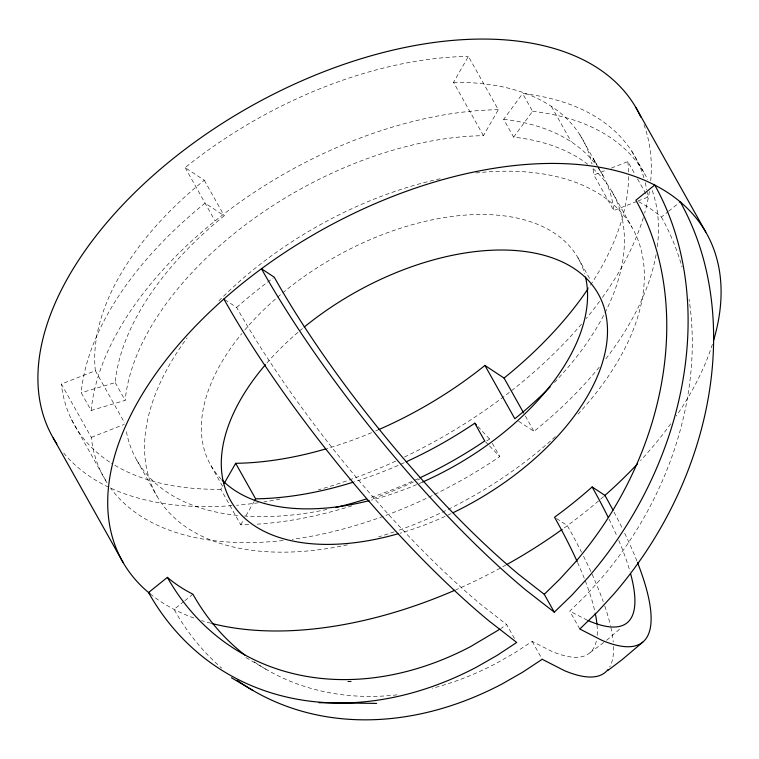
<?xml version="1.0" encoding="UTF-8"?>
<svg xmlns="http://www.w3.org/2000/svg" width="759" height="759" viewBox="0 0 759 759"><rect width="100%" height="100%" fill="white"/><g stroke="black" fill="none" stroke-linecap="round" stroke-linejoin="round"><path stroke-width="0.57" stroke-dasharray="3.79 2.85" d="M248.734 524.602A310.127 176.989 -29.3 0 1 240.764 524.82L220.822 489.28L223.108 485.286M483.445 135.681L453.531 82.38L468.388 56.403L498.293 109.704L483.445 135.681A272.908 155.756 -29.3 0 0 125.169 400.363L91.165 410.486L81.194 392.726A310.127 176.989 -29.3 0 1 205.091 203.156L224.228 215.784A272.908 155.756 -29.3 0 0 115.197 382.602L81.194 392.726M240.764 524.82L243.62 519.82M245.907 515.826L253.904 501.841M587.864 164.352A272.908 155.756 -29.3 0 0 513.634 137.104L503.663 119.334L522.628 93.556A310.127 176.989 -29.3 0 1 644.144 178.593M513.634 137.104L532.6 111.326L522.628 93.556M579.81 629.021L569.772 611.147L585.502 595.796L600.416 579.449A309.131 243.516 -56.6 0 0 689.039 299.198M606.602 640.321L620.767 628.205M183.934 601.422L174.058 609.373A334.017 263.117 -56.6 0 0 221.694 668.138M184.835 600.701L192.909 594.193M638.699 201.685A310.127 176.989 -29.3 0 1 661.393 217.065L667.673 211.998M668.575 211.277L680.244 201.885M603.775 642.465L589.458 653.138M514.469 638.48L506.661 624.581L501.149 628.357M596.327 641.127A309.131 71.669 51.2 0 1 552.097 651.507L532.173 641.412L514.365 653.063L496.101 663.423A309.131 243.516 -56.6 0 1 432.402 688.242M71.479 419.509L107.142 483.028A310.127 176.989 -29.3 0 1 91.279 437.364L61.375 384.063L95.359 370.715A272.908 155.756 -29.3 0 1 204.285 180.253L185.149 167.625A310.127 176.989 -29.3 0 1 468.388 56.403M636.81 201.467L613.794 210.509L593.851 174.968L607.01 169.807M611.393 168.081L627.835 161.629L635.245 174.826M637.911 201.031L647.778 197.16A310.127 176.989 -29.3 0 0 647.066 191.847M91.279 437.364L124.172 424.452M347.831 681.259L352.461 681.772L347.85 681.231M587.371 620.245L569.772 611.147M245.982 657.56L265.954 669.267M518.663 421.264L533.966 431.368A310.127 176.989 -29.3 0 0 599.866 366.426M224.844 299.672L236.656 307.461A309.131 71.669 51.2 0 0 481.31 604.8L506.661 624.581M556.508 518.52L567.334 525.664A334.017 77.437 51.2 0 1 581.517 552.21M477.942 426.492L490.428 439.964M485.532 441.785L488.701 445.087M489.489 445.912L499.773 456.624A310.127 176.989 -29.3 0 1 292.177 539.383M603.177 175.974L593.187 158.47L597.181 165.509M631.924 151.487L644.306 173.223M597.75 166.515L600.606 171.543M637.522 178.887L647.778 197.16M611.934 191.572L631.877 227.112M579.895 134.789L597.143 165.5M551.395 106.374L571.337 141.905M577.912 257.69L590.445 280.024M525.342 415.989L533.966 431.368M492.297 443.303L499.773 456.624M532.173 641.412L542.211 659.286M204.285 180.253L224.228 215.784M185.149 167.625L215.063 220.926M210.993 465.665L222.956 486.984M115.197 382.602L125.169 400.363M95.359 370.715L124.694 422.991M136.772 460.153L157.037 496.244M451.131 513.634A210.888 120.358 -29.3 0 1 400.05 533.207M266.931 362.963A210.888 120.358 -29.3 0 1 302.405 328.571M244.74 330.051A210.888 120.358 -29.3 0 1 443.161 217.776A210.888 120.358 -29.3 0 1 584.658 273.695M422.706 482.003A210.888 120.358 -29.3 0 1 371.293 500.115M221.391 479.384A210.888 120.358 -29.3 0 1 241.789 333.59M645.207 182.587A310.127 176.989 -29.3 0 1 646.715 189.75M489.802 438.854A310.127 176.989 -29.3 0 1 485.94 441.453M419.727 479.043A310.127 176.989 -29.3 0 1 417.64 480.03M413.446 481.993A310.127 176.989 -29.3 0 1 370.458 499.593M351.863 505.826A310.127 176.989 -29.3 0 1 255.66 524.26M652.256 190.537A310.127 176.989 -29.3 0 1 657.322 246.637M656.08 254.692A310.127 176.989 -29.3 0 1 604.278 360.886M283.202 540.503A310.127 176.989 -29.3 0 1 110.416 487.828M91.165 410.486A310.127 176.989 -29.3 0 1 498.293 109.704M532.6 111.326A310.127 176.989 -29.3 0 1 647.645 179.485M627.835 161.629A310.127 176.989 -29.3 0 1 628.585 174.371M628.585 176.562A310.127 176.989 -29.3 0 1 588.69 287.87M220.822 489.28A310.127 176.989 -29.3 0 1 111.564 463.284M109.619 462.022A310.127 176.989 -29.3 0 1 61.375 384.063M593.083 168.669A272.908 155.756 -29.3 0 1 554.127 382.773M418.038 478.701A272.908 155.756 -29.3 0 1 368.76 498.17M326.863 509.469A272.908 155.756 -29.3 0 1 244.407 516.016M237.605 515.427A272.908 155.756 -29.3 0 1 126.174 430.381M453.531 82.38A272.908 155.756 -29.3 0 1 592.001 163.925M593.073 169.371A272.908 155.756 -29.3 0 1 593.851 174.968M377.764 430.049A272.908 155.756 -29.3 0 1 375.705 430.941M371.568 432.687A272.908 155.756 -29.3 0 1 326.977 448.56M598.946 168.953A272.908 155.756 -29.3 0 1 613.794 210.509M404.177 462.715A272.908 155.756 -29.3 0 1 354.178 481.88M503.663 119.334A272.908 155.756 -29.3 0 1 595.967 164.76M475.874 172.929A272.908 155.756 -29.3 0 1 577.979 414.139M555.341 436.615A272.908 155.756 -29.3 0 1 398.741 530.275M394.272 531.831A272.908 155.756 -29.3 0 1 378.618 536.86M347.451 544.867A272.908 155.756 -29.3 0 1 187.169 337.812M218.848 300.925A272.908 155.756 -29.3 0 1 440.353 178.726M712.416 344.244A334.937 191.154 -29.3 0 1 676.26 416.008M670.776 423.788A334.937 191.154 -29.3 0 1 640.501 460.647M603.547 496.623A334.937 191.154 -29.3 0 1 563.102 528.748M506.035 564.971A334.937 191.154 -29.3 0 1 456.055 589.724M210.765 623.196A334.937 191.154 -29.3 0 1 201.676 620.596M193.962 618.006A334.937 191.154 -29.3 0 1 150.443 594.098M643.964 124.713A334.937 191.154 -29.3 0 1 650.444 183.517M649.4 191.496A334.937 191.154 -29.3 0 1 644.638 213.175M643.328 217.634A334.937 191.154 -29.3 0 1 602.38 297.481M599.572 301.361A334.937 191.154 -29.3 0 1 586.052 318.704M581.536 324.093A334.937 191.154 -29.3 0 1 401.966 458.227M395.695 461.14A334.937 191.154 -29.3 0 1 318.334 489.84M280.014 499.08A334.937 191.154 -29.3 0 1 264.018 501.917M258.364 502.771A334.937 191.154 -29.3 0 1 236.571 505.295M232.036 505.655A334.937 191.154 -29.3 0 1 63.718 453.066M661.393 217.065A309.131 243.516 -56.6 0 1 682.047 267.035M397.071 694.846A309.131 243.516 -56.6 0 1 253.44 661.307M236.656 307.461A310.127 176.989 -29.3 0 1 273.316 277.879M614.022 512.078A334.017 77.437 51.2 0 1 622.181 528.074M624.685 533.245A334.017 77.437 51.2 0 1 637.105 561.48M609.05 519.137A309.131 71.669 51.2 0 1 616.801 535.873M618.727 540.332A309.131 71.669 51.2 0 1 630.017 571.641M577.59 562.514A309.131 71.669 51.2 0 1 594.847 611.46M597.029 625.008A309.131 71.669 51.2 0 1 597.086 636.327M583.548 556.252A334.017 77.437 51.2 0 1 603.234 601.621M604.752 605.948A334.017 77.437 51.2 0 1 610.426 625.454M610.881 627.446A334.017 77.437 51.2 0 1 613.234 642.076M613.519 646.431A334.017 77.437 51.2 0 1 609.667 667.028"/><path stroke-width="1.14" d="M224.247 483.293L235.679 463.313A272.908 155.756 -29.3 0 0 325.848 448.892M254.474 500.845L255.612 498.843A272.908 155.756 -29.3 0 0 353.068 482.231M544.26 594.316L559.99 578.956L574.905 562.618A309.131 243.516 -56.6 0 0 635.881 200.224L654.732 185.044A334.017 263.117 -56.6 0 1 588.329 577.21L571.774 595.265L554.288 612.181L526.281 590.417A334.017 77.437 51.2 0 1 261.457 268.752L274.255 277.196A309.131 71.669 51.2 0 0 518.909 574.535L544.26 594.316L554.288 612.181M642.702 642.218L621.982 659.77L607.703 670.586M500.048 629.097L470.589 646.592A309.131 243.516 -56.6 0 1 167.397 577.362L148.546 592.542A334.017 263.117 -56.6 0 0 476.804 666.99L497.012 655.453L516.699 642.456L488.682 620.682A334.017 77.437 51.2 0 1 223.858 299.018M319.036 702.701L376.606 703.403M587.959 620.501L589.696 621.241A309.131 71.669 51.2 0 0 630.568 573.614M231.429 677.749L252.927 690.462M378.798 429.603A272.908 155.756 -29.3 0 0 484.925 365.44L504.061 378.067L523.615 412.915M577.182 561.594A309.131 71.669 51.2 0 0 554.535 517.23A310.127 176.989 -29.3 0 0 592.134 486.955L604.932 495.399A334.017 77.437 51.2 0 1 613.054 510.257M406.198 461.795A272.908 155.756 -29.3 0 0 474.773 423.199L476.358 424.85M635.985 107.693L705.775 232.055M484.925 365.44L514.83 418.74A272.908 155.756 -29.3 0 0 550.123 386.9M474.773 423.199L484.745 440.97A272.908 155.756 -29.3 0 1 420.059 477.753M235.679 463.313L255.612 498.843M53.225 438L123.015 562.362M304.179 327.11A210.888 120.358 -29.3 0 1 591.887 284.511A210.888 120.358 -29.3 0 1 453.237 512.629M397.858 533.833A210.888 120.358 -29.3 0 1 236.353 509.213A210.888 120.358 -29.3 0 1 265.432 364.699M585.502 276.95A210.888 120.358 -29.3 0 1 422.706 482.003M369.092 500.674A210.888 120.358 -29.3 0 1 222.197 480.2M366.531 498.891A272.908 155.756 -29.3 0 1 335.573 507.524M588.054 288.818A310.127 176.989 -29.3 0 1 504.061 378.067M150.244 593.936A334.937 191.154 -29.3 0 1 367.147 207.169A334.937 191.154 -29.3 0 1 713.451 340.886M637.304 464.091A334.937 191.154 -29.3 0 1 604.411 495.855M562.182 529.412A334.937 191.154 -29.3 0 1 507.059 564.402M455.002 590.189A334.937 191.154 -29.3 0 1 211.922 623.49M56.849 443.835A334.937 191.154 -29.3 0 1 251.703 105.786A334.937 191.154 -29.3 0 1 640.824 117.085M680.244 201.885A334.017 263.117 -56.6 0 1 613.841 594.05L597.286 612.096L579.81 629.021L601.963 640.349A334.017 77.437 51.2 0 0 637.465 562.4M237.206 680.311A334.017 263.117 -56.6 0 0 502.316 683.831L522.524 672.284L542.211 659.286L564.364 670.624A334.017 77.437 51.2 0 0 607.921 669.618M592.134 486.955A309.131 71.669 51.2 0 1 608.111 517.211M167.397 577.362A310.127 176.989 -29.3 0 0 192.909 594.193A309.131 243.516 -56.6 0 0 245.062 655.178M595.236 613.272A309.131 71.669 51.2 0 1 596.925 623.964"/></g></svg>
